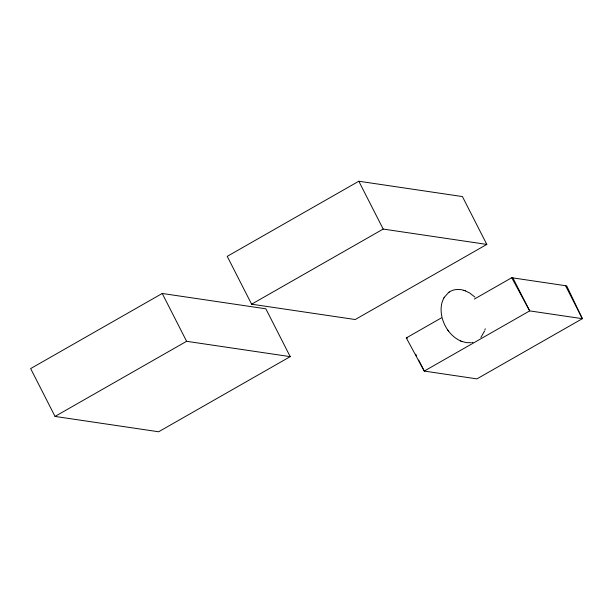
<?xml version="1.0" encoding="UTF-8"?>
<svg xmlns="http://www.w3.org/2000/svg" width="613" height="613" viewBox="0 0 613 613"><rect width="100%" height="100%" fill="white"/><g stroke="black" fill="none" stroke-linecap="round" stroke-linejoin="round"><path stroke-width="0.92" d="M484.937 329.871L485.22 328.767M484.599 330.936L480.868 337.487M443.774 298.186C440.724 303.872 440.54 310.691 441.919 316.883M444.187 297.458L448.486 292.585M443.674 298.37L444.295 297.267M449.168 292.094C453.528 289.098 459.313 288.769 464.24 290.455M448.371 292.669L449.283 292.018M162.23 293.466L30.65 368.589L55.024 416.426L158.637 431.767L290.217 356.643L265.843 308.806L162.23 293.466L186.605 341.303L290.217 356.643M358.812 181.233L227.231 256.357L251.606 304.194L355.218 319.534L486.799 244.411L462.424 196.574L358.812 181.233L383.186 229.063L486.799 244.411M55.024 416.426L186.605 341.303M251.606 304.194L383.186 229.063M474.378 299.06L511.732 277.727L566.688 285.873L582.35 318.691L476.929 378.88L424.257 371.08L406.304 337.924L442.004 317.542M471.949 342.529L472.914 342.322M470.96 342.682L466.508 342.644L461.627 341.372M406.304 337.924L407.453 338.092M464.93 290.692L469.773 293.052L474.883 297.067M463.872 290.332L465.29 290.815M442.226 318.147C444.862 327.917 451.505 337.02 460.945 341.096M460.578 340.951L462.003 341.518M447.812 330.108L448.67 331.281M511.732 277.727L529.686 310.891L582.35 318.691L565.538 285.696M512.874 277.904L529.686 310.891L424.257 371.08L418.656 360.084M415.645 354.161L416.503 355.854"/></g></svg>
